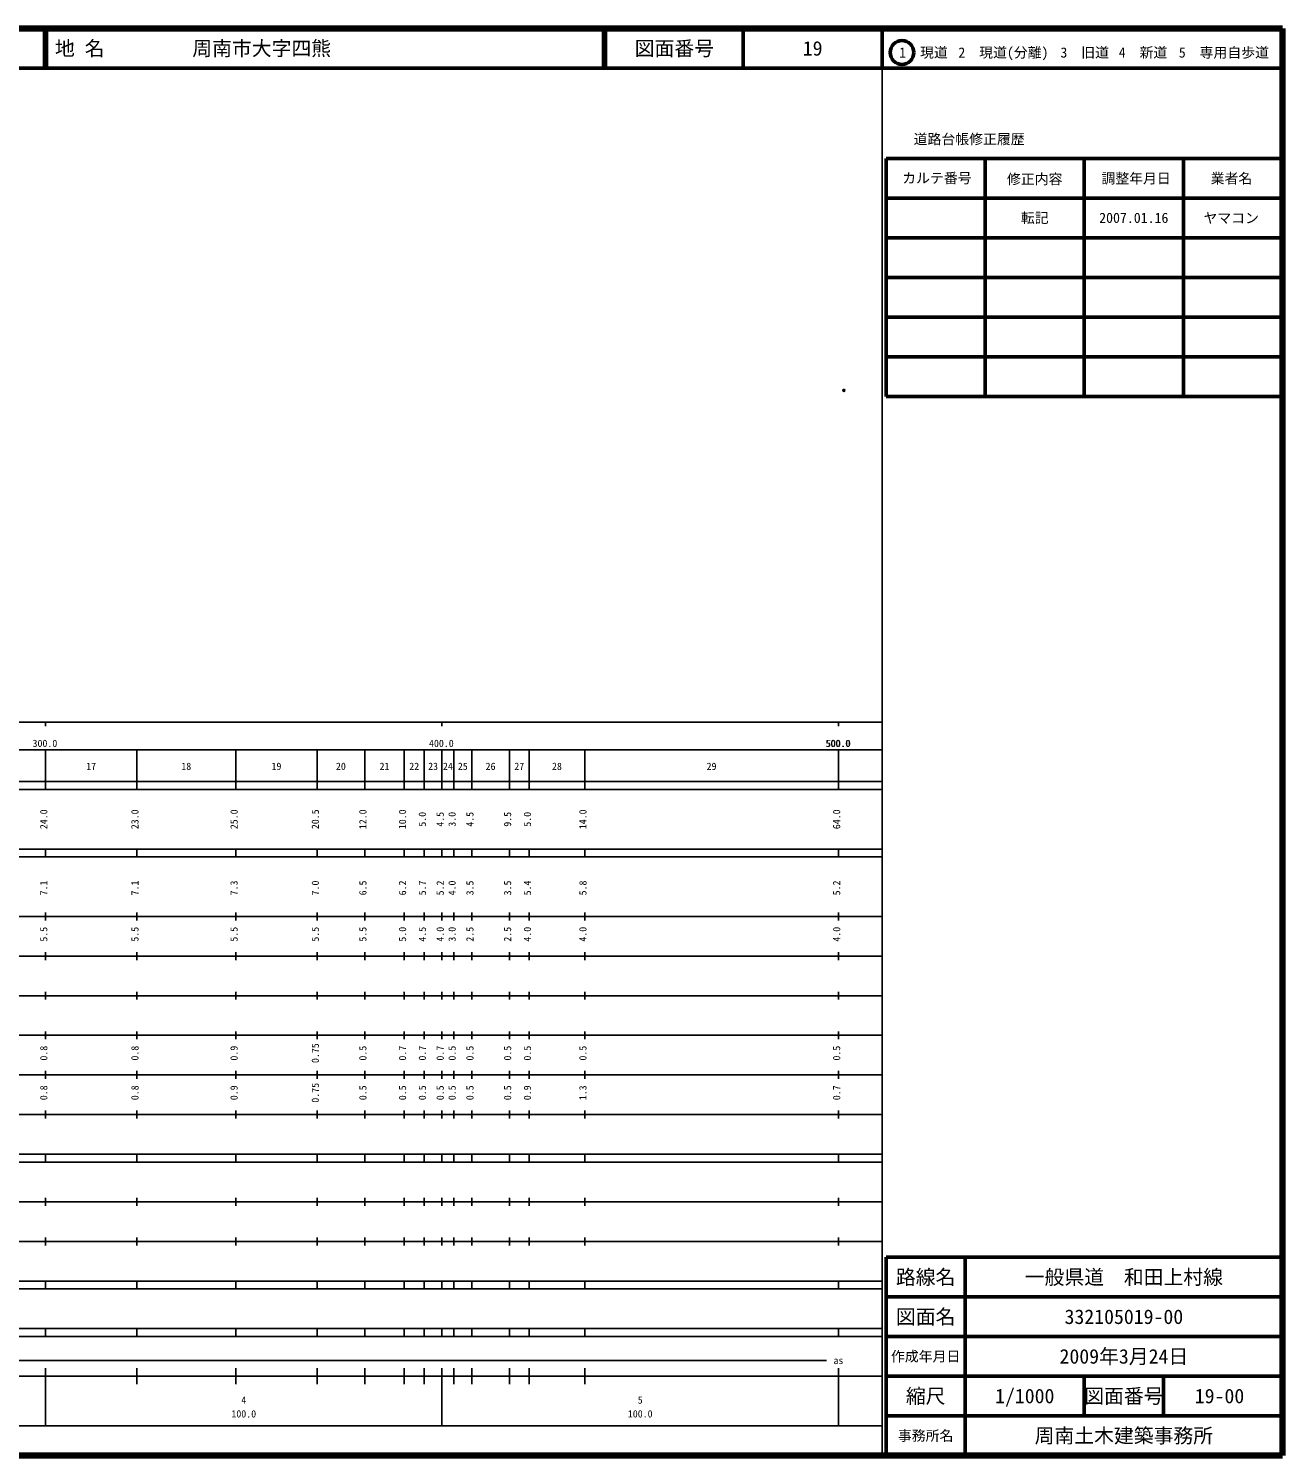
# Model space of a CAD drawing. Units: millimetres on the paper. Extents: x 40 to 680, y 20 to 380.
# Drawn here: x 363.7 to 680, y 20 to 380 of the extents above; entities that cross this region are included whole.
import ezdxf
from ezdxf.enums import TextEntityAlignment as Align

# ---------------------------------------------------------------- set-up
doc = ezdxf.new("R2010")
doc.units = ezdxf.units.MM
doc.header["$PDMODE"] = 32
doc.header["$PDSIZE"] = 0.5
doc.layers.add('M-OTRS', color=6, linetype='Continuous')
doc.layers.add('M-TTL-TXT', color=7, linetype='Continuous')
for name, color, linetype, lineweight in [('M-TTL', 2, 'Continuous', 140), ('M-TTL-BAND', 7, 'Continuous', 25), ('M-TTL-FRAM', 2, 'Continuous', 50), ('M-TTL-LINE', 7, 'Continuous', 50)]:
    doc.layers.add(name, color=color, linetype=linetype, lineweight=lineweight)
doc.styles.add('ＭＳ ゴシック', font='')
doc.styles.get('ＭＳ ゴシック').set_extended_font_data('MS Gothic')

msp = doc.modelspace()

# ---------------------------------------------------------------- linework, layer by layer
at = {"layer": 'M-OTRS'}
msp.add_point((569.377, 288.717), dxfattribs=at)
at = {"layer": 'M-TTL'}
for p, q in [((680, 380), (40, 380)), ((680, 20), (680, 380)), ((40, 20), (680, 20))]:
    msp.add_line(p, q, dxfattribs=at)
at = {"layer": 'M-TTL-BAND'}
for p, q in [((579, 20), (579, 370)), ((40, 205), (579, 205)), ((368, 205), (368, 204)), ((468, 205), (468, 204)), ((568, 205), (568, 204)), ((68, 198), (579, 198)), ((368, 188), (368, 198)), ((391, 188), (391, 198)), ((416, 188), (416, 198)), ((436.5, 188), (436.5, 198)), ((448.5, 188), (448.5, 198)), ((458.5, 188), (458.5, 198)), ((463.5, 188), (463.5, 198)), ((468, 188), (468, 198)), ((471, 188), (471, 198)), ((475.5, 188), (475.5, 198)), ((485, 188), (485, 198)), ((490, 188), (490, 198)), ((504, 188), (504, 198)), ((568, 188), (568, 198)), ((40, 190), (579, 190)), ((40, 188), (579, 188)), ((40, 173), (579, 173)), ((368, 171), (368, 173)), ((391, 171), (391, 173)), ((416, 171), (416, 173)), ((436.5, 171), (436.5, 173)), ((448.5, 171), (448.5, 173)), ((458.5, 171), (458.5, 173)), ((463.5, 171), (463.5, 173)), ((468, 171), (468, 173)), ((471, 171), (471, 173)), ((475.5, 171), (475.5, 173)), ((485, 171), (485, 173)), ((490, 171), (490, 173)), ((504, 171), (504, 173)), ((568, 171), (568, 173)), ((40, 171), (579, 171)), ((40, 156), (579, 156)), ((368, 155), (368, 157)), ((391, 155), (391, 157)), ((416, 155), (416, 157)), ((436.5, 155), (436.5, 157)), ((448.5, 155), (448.5, 157)), ((458.5, 155), (458.5, 157)), ((463.5, 155), (463.5, 157)), ((468, 155), (468, 157)), ((471, 155), (471, 157)), ((475.5, 155), (475.5, 157)), ((485, 155), (485, 157)), ((490, 155), (490, 157)), ((504, 155), (504, 157)), ((568, 155), (568, 157)), ((46, 146), (579, 146)), ((368, 145), (368, 147)), ((391, 145), (391, 147)), ((416, 145), (416, 147)), ((436.5, 145), (436.5, 147)), ((448.5, 145), (448.5, 147)), ((458.5, 145), (458.5, 147)), ((463.5, 145), (463.5, 147)), ((468, 145), (468, 147)), ((471, 145), (471, 147)), ((475.5, 145), (475.5, 147)), ((485, 145), (485, 147)), ((490, 145), (490, 147)), ((504, 145), (504, 147)), ((568, 145), (568, 147)), ((368, 135), (368, 137)), ((391, 135), (391, 137)), ((416, 135), (416, 137)), ((436.5, 135), (436.5, 137)), ((448.5, 135), (448.5, 137)), ((458.5, 135), (458.5, 137)), ((463.5, 135), (463.5, 137)), ((468, 135), (468, 137)), ((471, 135), (471, 137)), ((475.5, 135), (475.5, 137)), ((485, 135), (485, 137)), ((490, 135), (490, 137)), ((504, 135), (504, 137)), ((568, 135), (568, 137)), ((52, 136), (579, 136)), ((46, 126), (579, 126)), ((368, 125), (368, 127)), ((391, 125), (391, 127)), ((416, 125), (416, 127)), ((436.5, 125), (436.5, 127)), ((448.5, 125), (448.5, 127)), ((458.5, 125), (458.5, 127)), ((463.5, 125), (463.5, 127)), ((468, 125), (468, 127)), ((471, 125), (471, 127)), ((475.5, 125), (475.5, 127)), ((485, 125), (485, 127)), ((490, 125), (490, 127)), ((504, 125), (504, 127)), ((568, 125), (568, 127)), ((52, 116), (579, 116)), ((368, 115), (368, 117)), ((391, 115), (391, 117)), ((416, 115), (416, 117)), ((436.5, 115), (436.5, 117)), ((448.5, 115), (448.5, 117)), ((458.5, 115), (458.5, 117)), ((463.5, 115), (463.5, 117)), ((468, 115), (468, 117)), ((471, 115), (471, 117)), ((475.5, 115), (475.5, 117)), ((485, 115), (485, 117)), ((490, 115), (490, 117)), ((504, 115), (504, 117)), ((568, 115), (568, 117)), ((46, 106), (579, 106)), ((368, 105), (368, 107)), ((391, 105), (391, 107)), ((416, 105), (416, 107)), ((436.5, 105), (436.5, 107)), ((448.5, 105), (448.5, 107)), ((458.5, 105), (458.5, 107)), ((463.5, 105), (463.5, 107)), ((468, 105), (468, 107)), ((471, 105), (471, 107)), ((475.5, 105), (475.5, 107)), ((485, 105), (485, 107)), ((490, 105), (490, 107)), ((504, 105), (504, 107)), ((568, 105), (568, 107)), ((40, 96), (579, 96)), ((40, 94), (579, 94)), ((368, 94), (368, 96)), ((391, 94), (391, 96)), ((416, 94), (416, 96)), ((436.5, 94), (436.5, 96)), ((448.5, 94), (448.5, 96)), ((458.5, 94), (458.5, 96)), ((463.5, 94), (463.5, 96)), ((468, 94), (468, 96)), ((471, 94), (471, 96)), ((475.5, 94), (475.5, 96)), ((485, 94), (485, 96)), ((490, 94), (490, 96)), ((504, 94), (504, 96)), ((568, 94), (568, 96)), ((49, 84), (579, 84)), ((368, 83), (368, 85)), ((391, 83), (391, 85)), ((416, 83), (416, 85)), ((436.5, 83), (436.5, 85)), ((448.5, 83), (448.5, 85)), ((458.5, 83), (458.5, 85)), ((463.5, 83), (463.5, 85)), ((468, 83), (468, 85)), ((471, 83), (471, 85)), ((475.5, 83), (475.5, 85)), ((485, 83), (485, 85)), ((490, 83), (490, 85)), ((504, 83), (504, 85)), ((568, 83), (568, 85)), ((40, 74), (579, 74)), ((368, 73), (368, 75)), ((391, 73), (391, 75)), ((416, 73), (416, 75)), ((436.5, 73), (436.5, 75)), ((448.5, 73), (448.5, 75)), ((458.5, 73), (458.5, 75)), ((463.5, 73), (463.5, 75)), ((468, 73), (468, 75)), ((471, 73), (471, 75)), ((475.5, 73), (475.5, 75)), ((485, 73), (485, 75)), ((490, 73), (490, 75)), ((504, 73), (504, 75)), ((568, 73), (568, 75)), ((40, 64), (579, 64)), ((40, 62), (579, 62)), ((368, 62), (368, 64)), ((391, 62), (391, 64)), ((416, 62), (416, 64)), ((436.5, 62), (436.5, 64)), ((448.5, 62), (448.5, 64)), ((458.5, 62), (458.5, 64)), ((463.5, 62), (463.5, 64)), ((468, 62), (468, 64)), ((471, 62), (471, 64)), ((475.5, 62), (475.5, 64)), ((485, 62), (485, 64)), ((490, 62), (490, 64)), ((504, 62), (504, 64)), ((568, 62), (568, 64)), ((40, 52), (579, 52)), ((368, 50), (368, 52)), ((391, 50), (391, 52)), ((416, 50), (416, 52)), ((436.5, 50), (436.5, 52)), ((448.5, 50), (448.5, 52)), ((458.5, 50), (458.5, 52)), ((463.5, 50), (463.5, 52)), ((468, 50), (468, 52)), ((471, 50), (471, 52)), ((475.5, 50), (475.5, 52)), ((485, 50), (485, 52)), ((490, 50), (490, 52)), ((504, 50), (504, 52)), ((568, 50), (568, 52)), ((40, 50), (579, 50)), ((71, 44), (565, 44)), ((40, 40), (579, 40)), ((368, 27.5), (368, 42)), ((391, 38), (391, 42)), ((416, 38), (416, 42)), ((436.5, 38), (436.5, 42)), ((448.5, 38), (448.5, 42)), ((458.5, 38), (458.5, 42)), ((463.5, 38), (463.5, 42)), ((468, 27.5), (468, 42)), ((471, 38), (471, 42)), ((475.5, 38), (475.5, 42)), ((485, 38), (485, 42)), ((490, 38), (490, 42)), ((504, 38), (504, 42)), ((568, 27.5), (568, 42)), ((68, 27.5), (579, 27.5))]:
    msp.add_line(p, q, dxfattribs=at)
at = {"layer": 'M-TTL-FRAM'}
for p, q in [((580, 347.197), (580, 287.197)), ((580, 347.197), (680, 347.197)), ((580, 287.197), (680, 287.197)), ((680, 70), (580, 70)), ((580, 70), (580, 20))]:
    msp.add_line(p, q, dxfattribs=at)
at = {"layer": 'M-TTL-LINE'}
for p, q in [((367.75, 380), (367.75, 370)), ((368.25, 380), (368.25, 370)), ((508.747, 380), (508.747, 370)), ((509.247, 380), (509.247, 370)), ((543.997, 380), (543.997, 370)), ((579, 380), (579, 370)), ((40, 370), (680, 370)), ((605, 347.197), (605, 287.197)), ((630, 347.197), (630, 287.197)), ((655, 347.197), (655, 287.197)), ((580, 337.197), (680, 337.197)), ((580, 327.197), (680, 327.197)), ((580, 317.197), (680, 317.197)), ((580, 307.197), (680, 307.197)), ((580, 297.197), (680, 297.197)), ((600, 70), (600, 20)), ((680, 60), (580, 60)), ((680, 50), (580, 50)), ((680, 40), (580, 40)), ((630, 40), (630, 30)), ((650, 40), (650, 30)), ((680, 30), (580, 30))]:
    msp.add_line(p, q, dxfattribs=at)
msp.add_circle((584.031, 373.958), 3, dxfattribs=at)

# ---------------------------------------------------------------- texts
at = {"layer": 'M-TTL-BAND', "style": 'ＭＳ ゴシック'}
for s, p in [('300.0', (367.844, 198.195)), ('400.0', (467.844, 198.195)), ('500.0', (567.844, 198.195)), ('500.0', (568, 198.195)), ('17', (379.5, 192.405)), ('18', (403.5, 192.405)), ('19', (426.25, 192.405)), ('20', (442.5, 192.405)), ('21', (453.5, 192.405)), ('22', (461, 192.405)), ('23', (465.75, 192.405)), ('24', (469.5, 192.405)), ('25', (473.25, 192.405)), ('26', (480.25, 192.405)), ('27', (487.5, 192.405)), ('28', (497, 192.405)), ('29', (536, 192.405)), ('as', (568, 42.5)), ('4', (418, 32.523)), ('5', (518, 32.523)), ('100.0', (418, 29.033)), ('100.0', (518, 29.033))]:
    msp.add_text(s, height=1.833, dxfattribs=at).set_placement(p, align=Align.BOTTOM_CENTER)
for s, p in [('24.0', (369, 180.5)), ('23.0', (392, 180.5)), ('25.0', (417, 180.5)), ('20.5', (437.5, 180.5)), ('12.0', (449.5, 180.5)), ('10.0', (459.5, 180.5)), ('5.0', (464.5, 180.5)), ('4.5', (469, 180.5)), ('3.0', (472, 180.5)), ('4.5', (476.5, 180.5)), ('9.5', (486, 180.5)), ('5.0', (491, 180.5)), ('14.0', (505, 180.5)), ('64.0', (569, 180.5)), ('7.1', (369, 163.174)), ('7.1', (392, 163.174)), ('7.3', (417, 163.174)), ('7.0', (437.5, 163.174)), ('6.5', (449.5, 163.174)), ('6.2', (459.5, 163.174)), ('5.7', (464.5, 163.174)), ('5.2', (469, 163.174)), ('4.0', (472, 163.174)), ('3.5', (476.5, 163.174)), ('3.5', (486, 163.174)), ('5.4', (491, 163.174)), ('5.8', (505, 163.174)), ('5.2', (569, 163.174)), ('5.5', (369, 151.5)), ('5.5', (392, 151.5)), ('5.5', (417, 151.5)), ('5.5', (437.5, 151.5)), ('5.5', (449.5, 151.5)), ('5.0', (459.5, 151.5)), ('4.5', (464.5, 151.5)), ('4.0', (469, 151.5)), ('3.0', (472, 151.5)), ('2.5', (476.5, 151.5)), ('2.5', (486, 151.5)), ('4.0', (491, 151.5)), ('4.0', (505, 151.5)), ('4.0', (569, 151.5)), ('0.8', (369, 121.5)), ('0.8', (392, 121.5)), ('0.9', (417, 121.5)), ('0.75', (437.5, 121.5)), ('0.5', (449.5, 121.5)), ('0.7', (459.5, 121.5)), ('0.7', (464.5, 121.5)), ('0.7', (469, 121.5)), ('0.5', (472, 121.5)), ('0.5', (476.5, 121.5)), ('0.5', (486, 121.5)), ('0.5', (491, 121.5)), ('0.5', (505, 121.5)), ('0.5', (569, 121.5)), ('0.8', (369, 111.5)), ('0.8', (392, 111.5)), ('0.9', (417, 111.5)), ('0.75', (437.5, 111.5)), ('0.5', (449.5, 111.5)), ('0.5', (459.5, 111.5)), ('0.5', (464.5, 111.5)), ('0.5', (469, 111.5)), ('0.5', (472, 111.5)), ('0.5', (476.5, 111.5)), ('0.5', (486, 111.5)), ('0.9', (491, 111.5)), ('1.3', (505, 111.5)), ('0.7', (569, 111.5))]:
    msp.add_text(s, height=1.833, rotation=90, dxfattribs=at).set_placement(p, align=Align.BOTTOM_CENTER)
at = {"layer": 'M-TTL-TXT', "style": 'ＭＳ ゴシック'}
for s, p in [('地 名', (370.38, 375)), ('周南市大字四熊', (405.024, 375))]:
    msp.add_text(s, height=3.666, dxfattribs=at).set_placement(p, align=Align.MIDDLE_LEFT)
for s, height, p in [('図面番号', 3.666, (526.622, 375)), ('19', 3.666, (561.497, 375)), ('1\u3000現道', 2.566, (589.448, 373.958)), ('2\u3000現道(分離)', 2.566, (609.619, 373.958)), ('3\u3000旧道', 2.566, (630.121, 373.958)), ('4\u3000新道', 2.566, (644.824, 373.958)), ('5\u3000専用自歩道', 2.566, (665.228, 373.958)), ('道路台帳修正履歴', 2.566, (600.968, 352.113)), ('カルテ番号', 2.566, (592.839, 342.277)), ('修正内容', 2.566, (617.509, 342.023)), ('調整年月日', 2.566, (643.089, 342.197)), ('業者名', 2.566, (667.134, 342.197)), ('転記', 2.566, (617.5, 332.245)), ('2007.01.16', 2.566, (642.5, 332.245)), ('ヤマコン', 2.566, (667.077, 332.189)), ('路線名', 3.666, (590, 65)), ('路線名', 3.666, (590, 65)), ('一般県道\u3000和田上村線', 3.666, (640, 65)), ('図面名', 3.666, (590, 55)), ('図面名', 3.666, (590, 55)), ('332105019-00', 3.666, (640, 55)), ('2009年3月24日', 3.666, (640, 45)), ('作成年月日', 2.566, (590, 45)), ('作成年月日', 2.566, (590, 45)), ('縮尺', 3.666, (590, 35)), ('縮尺', 3.666, (590, 35)), ('1/1000', 3.666, (615, 35)), ('図面番号', 3.666, (640, 35)), ('図面番号', 3.666, (640, 35)), ('19-00', 3.666, (664.125, 35)), ('事務所名', 2.566, (590, 25)), ('事務所名', 2.566, (590, 25)), ('周南土木建築事務所', 3.666, (640, 25))]:
    msp.add_text(s, height=height, dxfattribs=at).set_placement(p, align=Align.MIDDLE_CENTER)

doc.saveas('drawing.dxf')
